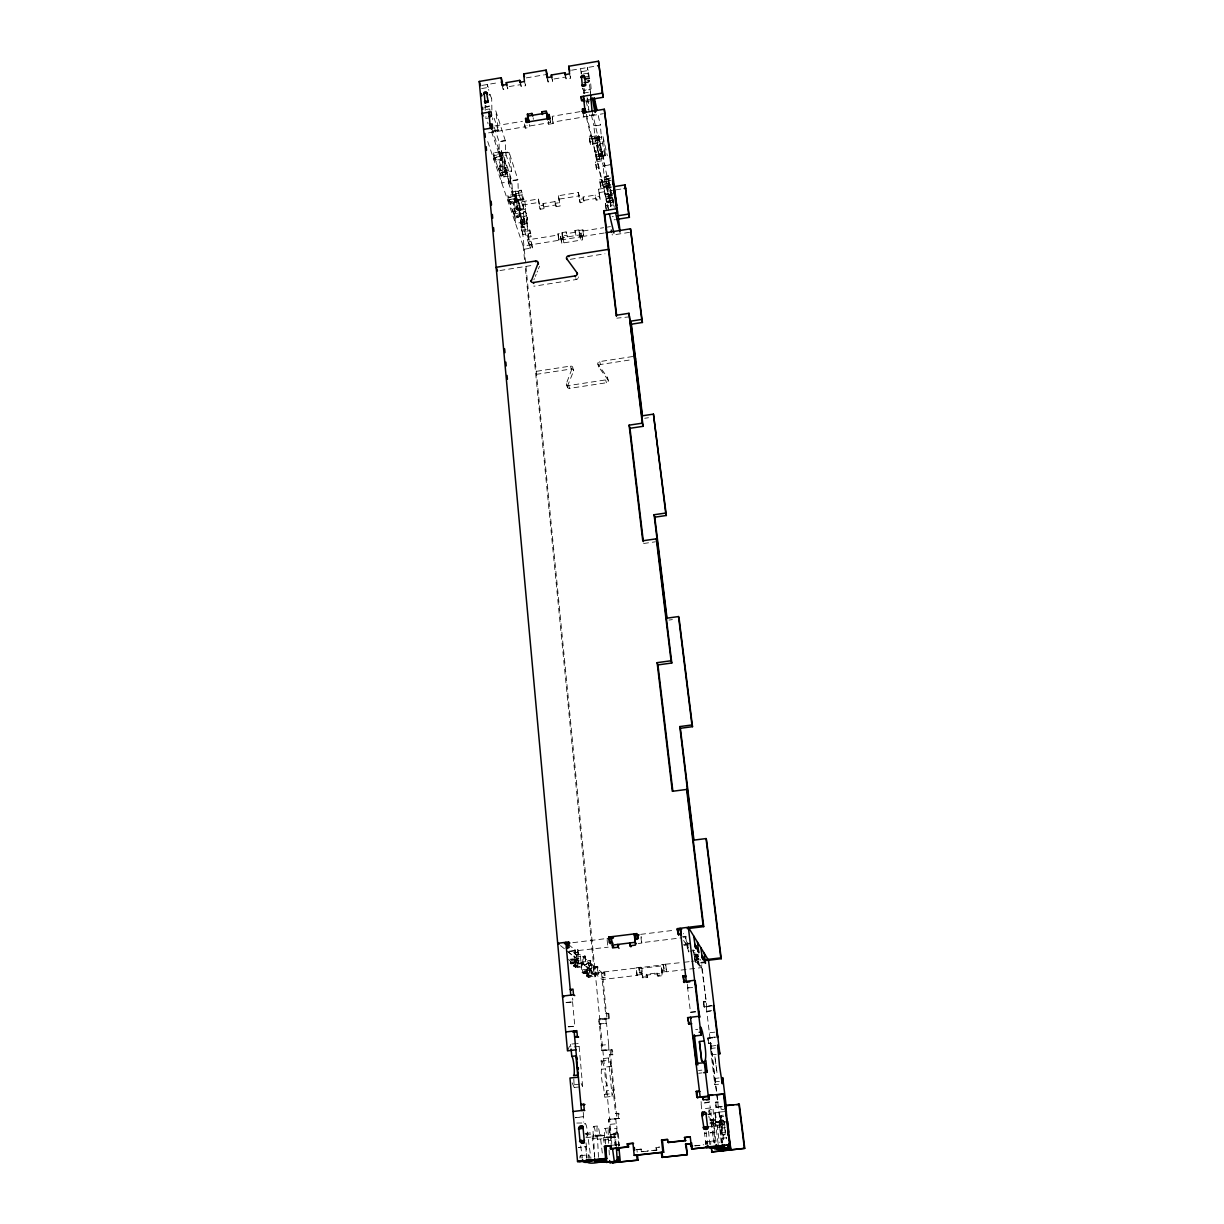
<?xml version="1.0" encoding="UTF-8"?>
<svg xmlns="http://www.w3.org/2000/svg" width="1224" height="1224" viewBox="0 0 1224 1224"><rect width="100%" height="100%" fill="white"/><g stroke="black" fill="none" stroke-linecap="round" stroke-linejoin="round"><path stroke-width="0.75" stroke-dasharray="5 3.75" d="M519.68 210.298L525.677 209.319L524.866 201.21L523.994 198.579L517.905 199.604L517.767 200.828L523.796 199.849L523.918 198.579M589.433 115.209L589.524 114.719M608.726 175.843L605.666 176.333C607.777 180.081 605.038 189.062 610.654 184.396M599.286 156.81L605.62 155.846L602.958 136.4L607.318 155.678M711.144 1122.546L713.745 1142.451M719.192 1121.643L722.007 1143.002M713.072 1119.119L716.224 1143.078M523.826 208.768L521.363 190.653L515.319 191.678L517.614 209.794L525.326 208.218L525.677 209.319M616.07 1145.955L614.769 1134.22A1.943 1.836 -89.8 0 1 616.406 1132.078A1.943 1.836 -89.8 0 1 618.426 1133.806L619.313 1145.878M505.298 140.592L495.674 110.527L498.367 130.677L491.849 131.595M717.08 1124.764L719.36 1142.405M718.58 1084.219L714.862 1084.648L715.367 1078.405L719.069 1077.916M524.499 224.329L523.964 218.928L521.914 219.264L522.449 224.665L524.499 224.329L523.367 212.226A1.744 1.484 -19.3 0 1 525.341 211.844C530.099 221.131 526.611 222.171 520.736 221.07L520.384 219.983L526.397 219.004L527.559 224.237L526.029 224.925L524.866 224.084L524.453 215.5A1.744 1.484 -19.2 0 1 526.412 215.133M589.57 115.484L594.512 114.658M601.642 155.249L601.412 152.128L604.595 151.608L605.574 155.815M715.78 1045.48L710.211 1046.336L714.816 1084.571M713.668 1123.479L715.03 1142.742M611.618 1066.272L608.343 1057.964L612.153 1096.306M718.151 1143.522L715.061 1119.853C717.341 1108.424 705.422 1104.752 709.323 1118.262M491.681 98.302L489.569 94.156M572.159 1082.858L574.24 1087.539L573.704 1077.411M594.635 1157.2L593.625 1136.79C594.849 1132.292 585.607 1131.098 587.811 1135.979L590.947 1158.485M519.404 208.768L516.298 209.319L516.375 206.076L519.404 205.571L519.512 206.764L519.313 208.814L515.258 191.128L521.302 190.148L523.78 199.849M616.376 1146.46L615.473 1137.249L611.204 1136.606L611.771 1143.277M613.989 1089.987L612.199 1096.337L604.855 1097.178L606.721 1090.813L614.066 1089.911M592.156 1135.841L594.711 1157.093M608.389 1057.949L601.03 1058.852L601.81 1069.256A8.599 1.04 84 0 0 601.55 1077.365A8.599 1.04 84 0 0 603.478 1086.346L604.794 1097.132M582.639 1086.499L579.044 1045.25L578.524 1043.292L576.428 1043.491M720.844 1115.447L721.441 1124.504L722.604 1124.963L720.89 1115.416L723.751 1115.11M632.67 356.536L599.683 361.6A2.127 1.882 -17.6 0 0 597.863 364.109L607.425 377.39L608.236 380.236A2.127 1.897 -17.5 0 1 606.431 382.745L569.604 388.36A2.111 1.882 -19.5 0 1 567.324 386.478L566.36 383.663L572.572 367.169M567.324 386.478L573.658 370.841L572.817 367.888A2.111 1.882 -19.2 0 0 570.43 366.098L535.469 371.469L536.54 374.315L571.379 368.959A2.111 1.882 -19.2 0 1 573.658 370.841M567.599 1050.789L570.262 1044.225L575.203 1043.644M533.909 279.699L534.368 278.613M535.271 276.44L536.188 274.283M537.091 272.111L537.55 271.024M538.453 268.867L539.356 266.694A2.387 2.066 -19.4 0 0 539.34 266.251M603.662 1137.417L604.182 1144.119M574.331 1087.478L582.532 1086.591L581.186 1083.469M605.651 1143.92L604.809 1135.658L600.173 1134.908L602.667 1156.206M573.796 952.7L577.636 952.226L580.268 954.414L581.951 972.499L590.167 972.162L589.922 969.592L582.425 970.494L582.67 973.065M574.546 960.733C581.476 957.765 582.349 967.388 574.561 960.779L570.644 961.253L570.904 963.931L578.738 962.982L577.361 949.426L574.714 949.748L575.494 957.872L578.906 958.178L570.139 959.249M580.268 954.49L576.428 954.904L580.268 954.414M498.336 130.754L494.175 118.3M596.103 974.61L598.536 974.319L597.802 966.822L595.369 967.113L596.103 974.61L602.208 979.567L637.092 975.375L636.052 967.771L640.81 967.189L641.606 974.534L642.661 975.589L662.475 973.202L660.7 964.787L665.489 964.221L666.544 971.825L701.673 967.603L698.139 962.309L695.676 962.6L694.62 950.222M586.74 963.365L590.381 962.951L592.768 964.925L594.436 975.589L594.191 973.065L583.282 973.524L583.037 970.969L590.504 970.066L591.452 973.187L590.458 962.982L586.74 963.441L587.474 971.091C594.038 977.027 594.604 968.612 587.566 970.969M592.737 965.017L589.218 965.43L586.74 963.441M719.207 1112.295L715.137 1112.861L715.765 1122.255L721.517 1122.53L713.623 1123.418L711.19 1122.485L719.758 1121.811L719.192 1112.295L720.997 1122.316M713.133 1109.311L713.699 1119.302L709.492 1119.761L715.061 1119.853M517.706 200.797C513.3 192.581 513.514 205.739 516.314 209.304M481.981 85.42L498.413 82.62M526.274 77.892L544.481 74.802M571.593 70.212L597.542 65.805M481.567 88.572L488.238 87.439L488.82 90.331M581.232 73.991L580.62 68.682L581.308 71.665L588.056 70.518L589.723 79.132L589.693 78.015L588.025 78.275M509.23 86.567L520.98 84.578L521.179 86.476L525.662 85.711L525.509 84.288M554.074 78.963L565.886 76.974L566.1 78.871L570.614 78.106L570.445 76.684M583.45 73.96L588.499 73.103M501.978 85.328L503.263 89.505L507.746 88.74L507.593 87.21M546.99 77.693L548.107 81.916L552.605 81.151L552.437 79.606M583.343 77.234L588.423 76.378L589.188 81.595L588.866 80.187L585.485 80.753M583.664 78.642L588.744 77.785M488.866 95.044L490.518 94.768M584.674 79.239L589.693 78.397M584.827 79.3L589.846 78.443L590.534 81.61M583.833 82.513L590.504 81.381M583.879 82.987L590.565 81.855L591.314 91.249M484.627 107.314L489.646 106.457L490.013 110.282L489.554 108.921L484.52 109.762M583.466 93.1L590.259 91.968L590.58 93.361L590.121 89.536L583.343 90.683L583.649 93.223M485.194 117.106L486.311 116.923M586.021 100.169L588.668 99.725M485.637 118.468L490.686 117.626M586.342 101.561L589.754 100.995M492.706 119.753L492.675 117.81M494.878 125.919L522.449 121.298M579.962 111.675L552.208 116.311L553.202 123.486L548.673 124.236L547.663 120.595M493.456 130.601L498.367 129.943M494.833 130.907L498.107 130.356M488.575 132.85L524.882 126.791L525.28 128.137L529.808 127.388L529.502 124.496M550.402 120.794L550.586 122.492L527.162 126.409L527.054 125.445M552.361 117.764L552.835 122.125L603.432 113.664M494.328 127.418L498.948 141.448L505.283 140.393M591.376 114.903L593.87 125.644L600.311 124.772M491.788 128.29L499.361 151.149L501.549 150.781L502.942 159.043L494.144 160.497L493.456 152.924L500.019 151.822L501.748 158.401L495.2 159.487L495.032 157.605L502.1 156.473L502.942 159.043M589.249 136.231L591.483 135.864L592.141 141.556L589.922 141.938L589.249 136.231L590.549 144.539L600.219 142.856L600.448 144.738L597.144 145.289A1.683 0.995 -7.3 0 0 595.262 144.6A1.683 0.995 -7.3 0 0 593.839 145.84L603.049 187.394L602.177 180.066L608.558 179.025L609.322 183.248L602.973 184.288L602.177 180.066M591.881 136.583L598.521 135.482L599.347 139.995L592.722 141.097L591.881 136.583L592.768 144.172L585.623 114.169M499.208 153.107L505.589 152.051L505.328 140.867L498.979 141.923L499.484 154.989L499.79 156.182L506.17 155.127L511.479 171.314M594.818 137.256L601.275 136.185L600.341 125.047L593.931 126.118L595.139 139.337L599.806 159.441A1.668 0.964 -7.3 0 1 598.383 160.65A1.668 0.964 -7.3 0 1 596.532 159.977L592.722 141.097M502.712 152.924L508.985 151.883L517.89 179.637L511.77 180.509L502.712 152.924L505.283 171.436C504.839 173.823 512.428 172.37 511.571 170.488L509.046 152.419L502.773 153.49M599.163 156.657L596.593 137.363L602.942 136.338M502.406 153.352L493.624 154.805L501.243 177.342L509.827 175.919L511.158 183.952L509.016 184.304L508.48 178.719L510.622 178.367M589.876 138.847L598.75 137.379L604.059 160.421L595.384 161.843L596.639 169.922L598.811 169.57L598.154 163.985L595.981 164.337L595.384 161.843M596.669 137.93L603.019 136.874M493.456 152.924L494.312 155.479L500.876 154.392M592.493 139.199L599.133 138.098M595.338 140.362L601.795 139.291L604.763 154.821L604.595 151.608M501.044 156.274L494.481 157.361L494.312 155.479M599.622 140.27L593.013 141.372L593.227 143.254L599.852 142.152L599.622 140.27L600.219 142.856M491.543 131.733L501.09 160.099L504.273 159.579L506.95 167.719A7.42 0.78 80.4 0 1 506.185 169.738A7.42 0.78 80.4 0 1 504.273 159.579M602.698 143.285L599.485 143.82L601.565 155.341M597.817 150.95L594.512 151.501A1.683 0.979 -7.3 0 1 595.935 150.261A1.683 0.979 -7.3 0 1 597.817 150.95L597.144 145.289L599.806 159.441L596.532 159.977L595.644 152.48L602.193 151.409L603.004 155.815L596.471 156.886M495.032 157.605L496.057 162.012L499.331 161.476A1.668 0.979 -4.5 0 1 500.647 160.252A1.668 0.979 -4.5 0 1 502.59 160.925L505.359 169.279A1.652 0.964 -4.6 0 1 504.043 170.488A1.652 0.964 -4.6 0 1 502.115 169.815L498.872 170.35L498.704 168.484L505.175 167.413L506.858 173.823L500.402 174.879L500.233 173.012L511.357 171.023M506.95 167.719L503.798 168.239A7.42 0.796 80.3 0 1 503.018 170.258A7.42 0.796 80.3 0 1 501.09 160.099M498.704 168.484L499.545 170.962L506.002 169.891M596.241 155.02L602.774 153.933M503.676 171.498L511.571 170.488M599.209 155.968L605.559 155.004M506.185 171.758L499.713 172.829L499.545 170.962M605.482 155.509L596.746 157.116L596.96 158.982L603.478 157.911L603.264 156.045L604.732 166.005L596.042 167.443M500.233 173.012L501.06 175.476L507.501 174.42L508.205 181.856L514.83 201.792L514.126 194.448L507.822 195.488L508.511 202.817L516.941 201.44L515.625 193.576L513.529 193.928L508.48 178.719M597.343 159.625L603.845 158.554M596.593 137.363L603.141 165.5L609.322 164.49M609.368 164.949L603.187 165.959L604.457 179.148L609.644 201.409A1.591 0.887 -7.4 0 1 608.282 202.526A1.591 0.887 -7.4 0 1 606.507 201.914L602.973 184.288M511.158 183.952L510.362 181.504L501.763 182.927L501.06 175.476M512.106 191.984L518.257 190.99L517.92 179.959L511.8 180.968L512.672 194.922L518.808 193.912L523.704 208.876L517.676 209.901M604.12 176.929L608.787 176.18M612.704 194.126L608.129 194.876L605.742 176.883L608.787 176.394M516.069 193.606L522.082 192.535M599.699 179.836L601.826 179.484L602.483 185.008L600.341 185.36L599.699 179.836L600.923 187.746L609.43 186.354L608.558 179.025M606.247 178.857L610.791 178.016M604.61 179.897L610.822 178.872M522.526 194.754L507.991 197.324L514.983 218.01L523.229 216.679L523.964 218.928M600.28 182.238L611.189 180.265M507.822 195.488L508.618 197.829L514.906 196.804L515.732 200.583L509.444 201.608L509.276 199.787L515.549 198.762L517.033 208.386L513.896 208.891L513.361 203.413A1.591 0.903 -4.9 0 1 514.646 202.297A1.591 0.903 -4.9 0 1 516.497 202.909L519.037 210.589A1.591 0.887 -5 0 1 517.767 211.691A1.591 0.887 -5 0 1 515.931 211.094L512.825 211.599L512.642 209.778L523.796 207.973M602.744 182.453L609.108 181.412M515.074 198.64L508.786 199.665L508.618 197.829M609.567 183.401L603.218 184.441L603.432 186.278L609.782 185.237L609.567 183.401L610.332 187.609L607.165 188.129A1.607 0.903 -7.4 0 0 605.375 187.501A1.607 0.903 -7.4 0 0 603.998 188.649L608.053 208.447M516.941 201.44L516.161 199.099L514.049 199.435L513.529 193.928M517.89 200.124L524.117 198.869M607.624 185.314L610.761 184.732M509.276 199.787L510.056 202.113L516.314 201.088M603.784 186.813L610.669 185.681M611.816 187.042L598.582 189.2L600.204 199.512L596.195 200.155L595.17 195.075L583.114 197.033L584.169 202.113L580.176 202.756L578.508 192.459L558.481 195.733L560.179 206.014L556.186 206.657L555.038 201.593L543.028 203.551L544.221 208.6L540.228 209.243L538.499 198.992L518.899 202.19L521.745 231.305L529.778 230.02L531.185 236.768L529.181 237.089L528.11 233.861L530.13 233.539L531.185 236.768M517.997 199.558L519.986 205.494L539.524 202.312M559.429 199.068L579.396 195.825M599.393 192.566L612.581 190.409M615.886 189.873L622.496 188.802M607.823 193.606L604.656 194.126A1.607 0.903 -7.4 0 1 606.033 192.979A1.607 0.903 -7.4 0 1 607.823 193.606L607.165 188.129L609.644 201.409L606.507 201.914L605.635 194.662L612.765 193.499M538.499 198.992L539.218 205.938L543.211 205.295L544.221 208.6M555.038 201.593L555.222 203.337L559.23 202.694L560.179 206.014M578.508 192.459L579.289 199.42L583.312 198.778L584.169 202.113M600.204 199.512L599.393 196.161L595.369 196.804L595.17 195.075M611.266 194.677L608.206 195.182M612.291 195.243L609.261 195.733L609.001 194.616M612.138 195.442L609.001 195.962A1.591 0.887 -7.4 0 1 607.639 197.079A1.591 0.887 -7.4 0 1 605.849 196.467M544.037 206.871L556.002 204.913M583.986 200.369L595.996 198.426L596.195 200.155M512.642 209.778L513.422 212.058L519.619 211.048L518.869 208.768L519.573 216.021A1.591 0.887 -5 0 1 518.303 217.122A1.591 0.887 -5 0 1 516.452 216.526L513.896 208.891A1.607 0.903 -4.9 0 1 515.166 207.774A1.607 0.903 -4.9 0 1 517.033 208.386M606.186 196.988L612.459 195.962M523 213.083L524.101 216.587L527.085 216.097L525.662 211.706L519.664 212.685L520.414 214.751L514.233 215.761L514.049 213.955L520.246 212.945L521.699 222.416L530.283 248.258L527.054 225.736L521.042 226.715L522.832 234.534L530.833 233.248M607.685 185.008L609.414 198.104L612.444 197.615M606.4 198.793L612.673 197.768M611.342 198.15L606.645 198.915L606.859 200.721L613.117 199.711M520.032 213.787L523.031 213.297M514.049 213.955L514.814 216.22L520.996 215.21M607.196 201.226L613.438 200.201M605.972 208.784L605.329 203.352L613.652 202.006M605.329 203.352L605.88 205.647L607.961 205.311L608.787 208.799M610.286 205.403L613.331 204.913M523.765 222.08L515.518 223.426L514.814 216.22M520.384 219.983L520.72 223.487L526.733 222.508L527.422 226.822L521.393 227.786L521.042 226.715M521.378 230.234L527.406 229.255M612.122 216.725L613.301 216.526M614.081 219.83L615.259 219.632M562.122 232.575L566.146 231.917L567.278 236.921L567.094 235.161L563.071 235.804L562.122 232.575L563.438 239.338L561.433 239.659L560.47 236.431L562.489 236.11M574.913 230.51L576.014 235.528L574.913 230.51L578.952 229.852L580.023 234.87L563.239 237.578L561.969 233.248L557.93 233.906L558.817 240.302L523.183 246.024L524.866 263.129M604.243 233.004L583.772 236.293L582.884 229.882L578.83 230.54L580.62 240.179L579.839 233.111L575.816 233.753M558.817 240.302L558.251 234.993L528.692 239.751L521.914 219.264M575.096 232.285L566.345 233.692L566.146 231.917M583.175 230.984L603.616 227.695M605.482 227.389L611.051 226.501M531.95 244.402L530.895 241.189L528.875 241.511L529.931 244.723L531.95 244.402L532.302 247.921L524.27 249.222L487.121 139.766M578.952 229.852L579.35 233.402L581.369 233.065L582.655 239.843L561.816 243.194L560.47 236.431M558.496 239.231L562.55 238.573L563.805 242.872L563.071 235.804M579.426 235.865L583.481 235.207L583.772 236.293M582.257 236.308L580.237 236.645L579.35 233.402M560.852 239.981L581.767 236.615L582.655 239.843M629.503 232.331L612.291 235.1L612.168 233.983M499.973 270.535L534.352 265.057M570.323 259.32L604.962 253.796M577.942 278.506A2.402 2.096 -17.9 0 1 576.213 279.531L534.659 286.11A2.387 2.081 -19.7 0 1 533.771 286.095M629.84 316.817L616.881 318.148M608.236 380.236L598.72 366.986A2.111 1.882 -17.6 0 1 600.525 364.492L631.768 359.688M566.36 383.663A2.127 1.897 -19.5 0 0 568.655 385.56L605.605 379.914A2.127 1.897 -17.5 0 0 607.425 377.39M699.164 959.983C691.3 959.142 700.419 957.994 698.705 954.521M644.696 418.287L648.46 417.721M643.594 543.502L655.391 541.804M668.977 620.078L672.359 619.604M572.817 942.664L605.084 938.716M640.642 934.356L675.342 930.102M682.564 936.589L685.241 936.253L686.19 944.393L683.512 944.729M569.206 951.186L578.141 950.099L578.906 958.178M683.038 937.293L686.587 936.85M569.711 951.476L608.19 947.177M640.994 937.706L641.544 942.709L681.783 937.798M638.209 943.52L641.85 943.061L641.131 936.391M574.561 960.779L573.811 952.746L577.713 952.272M585.699 956.525L583.144 956.831L583.894 964.696L586.449 964.39L584.965 955.898L574.729 957.137L575.708 967.664L583.404 966.731L582.394 956.204L588.469 961.314L590.167 972.162M687.368 942.174L688.485 952.012L687.123 943.459L689.709 943.153M690.137 943.811L687.123 943.459M683.986 945.402L689.311 944.76M570.767 959.907L577.055 959.142L578.738 962.982M571.424 960.427L577.713 959.662M570.216 961.972L577.315 961.834L577.055 959.142M571.011 962.6L577.315 961.834M591.712 968.704L590.259 960.412L587.75 960.702L588.499 968.444L591.712 968.704L581.706 969.928L588.117 974.947L598.536 974.319M570.109 963.319L577.957 962.355M580.972 962.217L590.962 961.008M581.783 962.982L574.056 963.915L574.301 966.562L582.043 965.629L581.783 962.982L583.404 966.731M582.41 963.487L574.699 964.42L575.708 967.664M586.449 964.39L575.464 965.032L568.38 959.463M689.77 951.17L694.972 950.543M573.811 952.746L576.397 954.888L577.147 962.844L573.276 963.303L573.521 965.966L582.043 965.629M574.943 967.067L582.655 966.134M592.768 964.925L589.081 965.369L589.815 972.958L586.128 973.401L586.373 975.926L594.436 975.589M597.802 966.822L587.382 967.434L588.346 977.471L595.675 976.584L594.696 966.547L602.438 973.049L606.997 1018.965L605.742 1018.139L598.551 1018.995L599.362 1024.167L606.553 1023.325L608.665 1044.546L601.122 1045.219L601.611 1050.238L612.49 1049.779L612.995 1054.797L609.659 1054.598L615.504 1113.396L618.854 1113.35L619.359 1118.491L608.374 1119.302L608.879 1124.474L616.529 1123.724L617.003 1128.467L609.338 1129.232L609.843 1134.434L618.426 1133.806L610.164 1134.48M694.391 954.475L696.854 954.184L700.801 960.259M694.788 955.087L697.252 954.781L698.139 962.309M694.987 956.219L698.369 955.806M698.659 959.05L694.865 959.509L694.559 956.939L698.353 956.48M698.674 956.984L694.559 956.939M587.474 971.091L583.756 971.535L584.001 974.09M581.951 972.499L589.463 971.596M699.011 958.346L694.865 959.509M583.282 973.524L590.748 972.621M698.981 959.555L695.201 960.014L699.378 960.151M637.092 975.375L636.312 968.046L594.374 973.111L525.05 265.027M639.234 972.636L642.416 973.156L639.234 972.636L638.714 967.756L663.347 964.787L664.601 970.479L661.511 969.959L664.601 970.479M665.489 964.221L682.334 962.492M684.185 962.263L689.724 961.605M691.56 961.376L698.95 960.488M595.675 976.584L594.757 973.524L587.413 974.411L588.346 977.471M605.283 977.624L601.963 977.135L605.283 977.624L604.794 972.774L595.354 973.906L567.63 951.369M638.714 967.756L639.525 968.582L664.051 965.614M694.62 956.372L695.293 962.018L698.583 961.62M586.373 975.926L593.762 975.038M587.658 976.92L595.002 976.033M699.547 966.271L698.399 960.549L698.981 965.445L701.933 965.996L701.383 965.155L706.279 1002.211L703.326 1001.813L705.743 1001.523M636.832 975.1L641.606 974.534M661.526 972.131L666.315 971.565M641.621 972.346L642.937 978.022L647.695 977.456L646.654 974.227L656.997 972.973L658.007 976.216L662.765 975.65L660.7 964.787M642.141 977.242L646.915 976.676M656.997 972.973L657.273 975.421L662.046 974.855L662.765 975.65M565.962 1002.41L572.954 1001.89L572.602 998.111M695.706 1011.911L690.458 1012.248L687.628 987.89L692.631 987.294M566.375 1002.67L572.954 1001.89M687.628 987.89L692.861 987.584M601.474 972.254L605.559 1013.396L608.894 1013.747L609.384 1018.689L599.852 1019.821L598.551 1018.995M608.894 1013.747L605.559 1013.396M722.665 1142.879L706.156 1006.281L711.603 1005.623M609.384 1018.689L598.873 1019.194L601.933 1050.406L612.49 1049.779M703.326 1001.813L703.922 1006.786L711.986 1005.837M703.922 1006.786L712.292 1006.526M568.181 1026.676L575.203 1026.125L566.957 1027.089M690.458 1012.248L695.492 1011.651M599.041 1023.968L606.553 1023.325M706.753 1011.269L712.215 1010.626M706.937 1011.483L710.563 1011.055M695.66 1029.537L697.741 1029.292M579.166 1046.321L570.935 1047.27L570.338 1044.302M714.954 1032.138L709.476 1032.765M601.611 1050.238L610.087 1050.054L616.927 1118.767L608.374 1119.302M709.905 1037.631L715.397 1036.988M708.252 1043.139L711.205 1043.384L708.252 1043.139L707.656 1038.09L717.386 1036.957M707.656 1038.09L714.648 1037.891M609.659 1054.598L612.995 1054.797M601.03 1061.177L608.328 1060.336M710.379 1048.509L715.918 1047.866M611.725 1066.425L604.396 1067.114L601.106 1058.791M716.224 1054.354L712.506 1054.614L710.257 1046.122M601.81 1069.256L605.467 1068.843L607.15 1085.918L603.478 1086.346M574.377 1084.77L579.35 1084.189M698.522 1070.51L701.888 1070.128M698.644 1073.28L702.01 1072.882M604.274 1094.501L611.633 1093.659M714.372 1081.939L719.957 1081.297M615.504 1113.396L618.854 1113.35M715.275 1102.12L718.243 1102.12L715.275 1102.12L715.902 1107.292L722.099 1106.909M718.197 1106.924L722.374 1106.45M576.779 1123.051L584.215 1122.974M619.359 1118.491L608.68 1119.379L611.22 1145.327L619.512 1144.608L614.907 1144.914M715.902 1107.292L720.844 1106.741L721.64 1109.587L723.797 1109.342M720.844 1106.741L721.15 1109.326L722.083 1109.219M718.825 1112.111L723.629 1111.683M600.173 1134.908L592.232 1135.795L593.334 1135.949A9.792 1.255 84.4 0 1 593.686 1126.417L597.496 1125.988M708.099 1114.207L710.96 1113.886L712.444 1126.417M708.497 1114.268L711.159 1113.978L710.456 1107.995L701.704 1108.852L701.061 1103.375L709.599 1102.411L710.257 1107.888M611.266 1136.561L603.692 1137.417L604.687 1137.555A9.333 1.132 84.3 0 1 604.947 1128.436L608.603 1128.038M719.391 1116.885L723.736 1116.487M585.852 1133.317L587.933 1133.087M709.935 1119.409L713.699 1119.302M585.822 1134.633L592.982 1133.837M709.935 1120.74L715.627 1120.098M586.25 1136.163L587.811 1135.979M710.073 1122.301L713.255 1121.949M593.334 1135.949L599.791 1135.872A9.792 1.224 84.3 0 0 597.603 1125.973A9.792 1.224 84.3 0 0 597.281 1135.505M715.765 1122.255L719.758 1121.811M725.144 1121.521L720.018 1122.102L724.379 1121.949L725.679 1132.797M593.686 1126.417A9.792 1.255 84.4 0 1 595.874 1136.316L599.791 1135.872M585.975 1137.647L593.625 1136.79M709.951 1123.77L716.162 1123.081M604.732 1135.597L595.874 1136.316M592.125 1138.565L600.081 1137.677M711.328 1125.239L723.812 1123.984M604.687 1137.555L610.73 1137.463A9.333 1.117 84.2 0 0 608.695 1128.023A9.333 1.117 84.2 0 0 608.466 1137.127M721.441 1124.504L723.996 1124.213M604.947 1128.436A9.333 1.132 84.3 0 1 606.997 1137.876L610.73 1137.463M615.412 1137.188L606.997 1137.876M723.552 1125.101L717.111 1124.734M598.475 1157.292L597.572 1139.269L605.344 1138.397M708.145 1126.891L712.643 1126.478L713.347 1132.506L704.779 1133.47L704.642 1132.338M714.128 1126.248L722.022 1125.361L723.812 1143.415M603.616 1140.049L611.204 1139.207M717.249 1127.365L723.491 1126.661M608.695 1143.323L608.558 1140.691L615.993 1139.865M721.242 1142.834L719.804 1128.283L725.449 1127.641M725.052 1132.582L721.318 1132.996L725.22 1132.843L723.904 1121.75A1.974 1.867 78.9 0 0 721.808 1120.006A1.974 1.867 78.9 0 0 720.186 1122.163M721.946 1138.244L726.781 1137.769M580.329 1155.701L588.744 1154.767A6.028 0.796 84.5 0 1 589.815 1158.394M636.419 1149.566L641.85 1149.137L642.126 1151.753L648.582 1151.034M655.834 1147.408L656.875 1150.116L655.834 1147.408L659.537 1146.995M705.636 1144.379L705.345 1141.916L715.091 1140.753M636.097 1149.596L641.85 1149.137M656.599 1147.515L659.369 1147.209M705.345 1141.916L710.838 1141.487L711.205 1144.593M641.039 1149.061L641.299 1151.677L648.705 1150.851M651.489 1150.545L656.11 1150.04M694.482 1145.786L703.785 1144.746M653.188 1150.529L656.875 1150.116M695.079 1145.894L703.418 1144.96M584.368 1123.831L585.271 1123.724M641.299 1151.677L642.126 1151.753M618.304 1145.924A1.53 1.438 89.8 0 0 618.64 1144.822L617.508 1133.654A1.958 1.851 -89.7 0 0 615.488 1131.909A1.958 1.851 -89.7 0 0 613.836 1134.067L614.938 1145.236L615.871 1145.343M618.625 1144.822L619.543 1145.083M584.965 1133.73L587.719 1134.128A10.282 1.362 84.4 0 0 584.934 1124.428M616.177 1131.971L617.095 1132.139M710.838 1141.487L710.685 1144.486M723.675 1120.633A1.958 1.867 78.8 0 0 720.676 1122.377L722.038 1133.684L723.369 1134.923M722.007 1133.531L722.374 1134.587A2.264 2.142 78.8 0 0 724.837 1134.189A1.545 1.454 78.7 0 0 725.235 1133.439M723.904 1121.75L724.379 1121.949A1.958 1.867 78.8 0 0 724.241 1121.429M612.78 201.103L613.515 202.434M526.427 215.118L527.804 223.365L521.087 224.573L520.72 223.487M708.956 1109.785L710.884 1120.327M715.214 1112.738L717.034 1122.76M608.665 1044.546L608.848 1049.396M573.521 965.966L574.301 966.562M567.905 951.706L575.494 957.872M583.894 964.696L588.499 968.444M560.531 945.616L564.784 949.074M568.395 944.423L575.51 950.421L576.535 961.207M577.361 949.426L578.141 950.099M604.794 972.774L603.845 971.963L604.335 976.844M646.654 974.227L647.695 977.456M640.81 967.189L641.866 968.291L642.937 978.022M657.273 975.421L658.007 976.216M706.156 1006.281L706.875 1007.168L701.796 964.803M597.006 1136.499L597.572 1139.269M524.974 224.313L523.75 220.58M683.558 940.445L686.19 944.393M687.475 946.32L687.414 948.462L685.7 936.972L683.466 933.529M687.934 946.994L688.485 947.835M608.053 1138.075L608.558 1140.691M719.36 1125.636L719.804 1128.283M721.548 1122.592L722.007 1125.223M566.727 385.178L567.462 387.289M568.655 385.56L569.604 388.36M516.375 206.076L519.573 216.021L516.452 216.526L513.361 203.413L510.224 203.934L510.056 202.113M532.302 247.921L530.895 241.189M507.501 174.42L506.69 171.957L506.858 173.823M514.126 194.448L514.906 196.804M570.43 366.098L571.379 368.959M527.054 225.736L527.422 226.822M516.926 198.043L519.404 205.571M488.238 87.439L487.29 84.517L487.779 89.811M506.155 155.065L505.589 152.051M518.808 193.912L518.272 191.143M539.218 205.938L540.228 209.243M506.461 84.563L507.746 88.74M557.93 233.906L558.251 234.993M597.863 364.109L598.72 366.986M599.683 361.6L600.525 364.492M575.892 278.399L576.213 279.531M605.605 379.914L606.431 382.745M519.955 82.268L521.179 86.476M555.222 203.337L556.186 206.657M524.453 81.518L525.662 85.711M549.454 118.391L550.586 122.492M552.835 122.125L553.202 123.486M579.289 199.42L580.176 202.756M551.504 76.928L552.605 81.151M565.044 74.633L566.1 78.871M569.573 73.868L570.614 78.106M582.915 112.792L583.909 116.923L583.664 114.75M589.922 141.938L590.549 144.539M600.341 185.36L600.923 187.746M586.373 114.322L591.483 135.864M598.154 163.985L601.826 179.484M586.112 101.041L588.178 109.823M582.777 88.235L583.022 89.276A1.729 1.438 -16.2 0 0 584.888 90.423A1.729 1.438 -16.2 0 0 586.418 88.709M587.627 98.777L588.866 104.147M609.414 198.104L610.47 202.572M592.064 111.262L614.31 207.422M608.772 180.846L613.484 202.082M590.121 89.536L588.866 80.187M588.056 70.518L587.382 67.534L588.423 76.378M598.261 115.607L600.28 124.588M581.308 71.665L581.63 73.348M601.78 139.23L601.275 136.185M707.227 1144.578L706.554 1141.701L706.523 1144.44M587.122 97.66L589.509 114.551M726.475 1137.448L726.673 1138.81M706.049 1131.94L707.747 1144.027M580.696 1145.924L582.379 1157.919M608.573 183.08L610.531 193.989L610.348 190.776M612.704 198.732L613.591 206.03M610.96 206.657L610.791 201.501A1.744 1.499 -15.8 0 1 612.78 201.118M610.547 206.519L610.011 198.15A1.759 1.499 -15.8 0 1 612 197.768M710.685 1042.848L717.754 1101.83M602.193 151.409L602.422 153.275L599.133 153.811A1.668 0.979 -7.3 0 1 597.725 155.035A1.668 0.979 -7.3 0 1 595.859 154.362M703.877 1002.502L704.458 1007.459M708.176 1038.64L708.788 1043.659M715.795 1102.396L716.407 1107.552M607.961 205.311L608.603 210.727M696.854 954.184L698.062 964.252L697.037 960.641L696.946 962.6L695.737 952.456M598.521 135.482L599.423 143.07M605.88 205.647L606.523 211.063M693.442 950.314L694.253 957.183M692.998 949.503L693.365 952.609M709.721 1101.768L701.291 1103.482L701.061 1101.615M590.259 91.968L590.672 95.472M714.403 1143.048L713.148 1132.445L704.565 1133.409L705.789 1143.996M595.981 164.337L596.639 169.922M598.582 189.2L599.393 196.161M687.414 984.387L687.857 988.181M705.896 1142.038L706.187 1144.486M582.899 88.312L583.022 89.276M583.114 197.033L583.312 198.778M665.718 964.497L666.544 971.825M582.884 229.882L583.481 235.207M581.369 233.065L581.767 236.615M663.347 964.787L663.898 969.668M661.511 969.959L662.046 974.855M491.895 110.084L491.696 98.563M725.098 1122.714L724.96 1121.383M547.847 79.545L548.107 81.916M558.481 195.733L559.23 202.694M561.969 233.248L562.55 238.573M561.433 239.659L561.816 243.194M639.525 968.582L640.045 973.447M548.352 121.344L548.673 124.236M543.028 203.551L543.211 205.295M533.174 117.779L533.343 119.355M636.939 1149.688L637.199 1152.136M524.989 125.246L525.28 128.137M524.576 123.884L524.882 126.791M607.15 940.154L607.823 946.825M529.778 230.02L530.13 233.539M607.961 1013.105L608.45 1018.062M611.572 1049.289L612.077 1054.308M617.936 1113.121L618.457 1118.277M528.11 233.861L529.227 245.06M525.326 208.218L525.662 211.706M526.397 219.004L526.733 222.508M605.742 1018.139L606.232 1023.111M615.703 1118.476L616.223 1123.647M616.697 1128.406L617.202 1133.608M618.288 1144.471L618.441 1146.092M597.128 966.256L597.878 973.769M519.986 205.494L604.503 1067.251M606.813 1090.737L611.74 1141.105M520.246 212.945L520.414 214.751M519.328 209.197L519.787 212.854L513.59 213.863L513.422 212.058M515.625 193.576L516.161 199.099M590.259 960.412L591.008 968.138M515.549 198.762L515.732 200.583M503.171 88.556L503.263 89.505M509.827 175.919L510.362 181.504M584.965 955.898L585.715 963.778M586.832 973.952L587.076 976.477M505.175 167.413L505.894 174.894A1.652 0.964 -4.6 0 1 504.579 176.088A1.652 0.964 -4.6 0 1 502.651 175.43L499.851 167.122L499.331 161.476L502.115 169.815L502.651 175.43L505.894 174.894L503.125 166.586L501.58 156.519L501.748 158.401M501.549 150.781L502.1 156.473M500.019 151.822L500.738 159.411M499.361 151.149L499.897 156.84M708.558 1131.267L709.798 1144.44M583.236 1112.325L583.649 1116.778L575.234 1117.726L583.236 1116.686L583.741 1122.148M586.067 1142.895L586.418 1146.643L578.493 1147.531L586.021 1146.613L587.076 1158.042M572.541 1001.63L574.79 1025.896M584.322 88.633L584.751 94.263M609.062 1149.933L609.506 1157.904M585.868 1146.414L586.403 1158.103M485.163 105.34L485.224 111.017M489.141 105.647A1.714 1.423 -19.5 0 1 485.852 105.662M578.34 276.945A2.402 2.096 -17.9 0 1 578.34 277.527M725.174 1134.464A2.249 2.127 78.7 0 1 722.879 1134.709M488.024 123.823A7.772 0.857 80.1 0 1 487.733 122.14M607.15 1085.918A8.599 1.025 84 0 1 605.222 1076.936A8.599 1.025 84 0 1 605.467 1068.843M579.885 1158.088A6.028 0.811 84.6 0 1 581.201 1158.149M588.346 1158.317A6.028 0.796 84.5 0 1 588.744 1154.767M714.908 1056.771L717.111 1073.326L714.908 1056.771M503.125 166.586L499.851 167.122A1.668 0.979 -4.5 0 1 501.182 165.913A1.668 0.979 -4.5 0 1 503.125 166.586"/><path stroke-width="1.5" d="M728.938 1143.338L729.473 1148.678L721.976 1150.285L729.887 1149.504L729.657 1144.287L730.713 1149.642M717.601 1045.281L719.605 1066.624L722.252 1083.73L722.711 1077.564L726.245 1106.45M588.377 1159.709L588.254 1160.643M706.692 1147.546L706.661 1146.245M579.901 1160.964L577.56 1161.591L569.956 1078.007L578.478 1077.212M610.592 1162.326L609.782 1162.662L617.936 1161.867L618.288 1156.604L620.323 1161.959L619.115 1149.719L616.957 1149.902M722.359 1150.285L722.175 1147.531M692.631 1036.254L701.153 1035.198C697.053 1004.873 712.873 1069.944 701.643 1060.81L699.378 1041.517L703.555 1041.027M703.693 1072.698L707.105 1072.224L705.881 1060.336M701.735 1060.795L699.424 1041.578M531.17 281.352L538.162 263.053A2.387 2.066 -19.4 0 0 535.592 261.003L496.148 267.291L496.5 268.209M579.732 1161.652L594.772 1160.138L594.711 1158.669M575.938 1049.81L567.477 1050.85L479.242 81.457L501.243 77.724L502.942 86.185M501.243 77.724L501.978 85.328L506.461 84.563L506.277 82.651L519.756 80.371L519.955 82.268L524.453 81.518L523.673 73.914L546.164 70.089L547.648 77.648M546.164 70.089L546.99 77.693L551.504 76.928L551.29 75.016L564.83 72.721L565.044 74.633L569.573 73.868L568.716 66.264L598.475 61.2L603.248 97.277L589.999 99.511M501.167 82.161L502.529 81.931M545.889 74.572L547.281 74.327M597.542 65.805L599.393 65.484M483.755 93.575L487.121 92.993M581.094 77.097L584.506 76.515M583.787 100.139L581.507 100.521L581.048 96.665L602.33 93.085L603.248 97.277M489.248 116.02L491.512 115.637L491.145 111.782L482.134 113.296L483.052 116.035M489.126 116.448L491.359 116.081M581.048 96.665L582.043 100.842L584.689 100.399M528.202 121.941L527.422 114.199L531.966 113.434L532.761 116.173M542.003 113.71L541.804 111.782L546.348 111.017L547.893 119.003L550.188 118.866M548.046 118.437L546.547 112.96L527.605 116.127L529.212 121.589M525.555 118.437L527.819 118.07L529.028 122.155L526.764 122.538L525.555 118.437L525.938 122.324L549.454 118.391L549.041 114.505L546.761 114.888M582.471 108.905L584.751 108.523L585.745 112.669L583.466 113.052L582.471 108.905L582.915 112.792L604.289 109.211L619.956 230.112M581.813 111.353L585.516 110.741M483.602 129.407L492.66 127.893L492.293 124.022L490.028 124.389L491.375 128.459L492.645 128.245M613.469 186.767L625.066 184.87L629.396 217.352L616.437 219.448M624.133 188.527L625.785 188.267M603.814 210.788L616.345 208.768L617.217 212.624L604.748 214.628L603.814 210.788L616.437 316.389M616.85 215.96L628.677 214.047L629.396 217.352M606.11 232.713L630.498 228.781L642.416 322.478L631.37 324.192L630.635 321.178L641.728 319.449L642.416 322.478M566.819 259.442L566.559 258.509A2.402 2.081 -18 0 1 568.609 255.724L608.374 249.375L609.292 253.093M530.849 280.449A2.402 2.081 -19.7 0 0 533.419 282.514L575.158 275.905A2.402 2.096 -17.9 0 0 577.223 273.09L566.559 258.509M616.146 315.287L628.998 313.283L643.105 426.319L629.977 428.293L629.105 425.156L642.294 423.167L643.105 426.319M630.635 321.178L642.11 415.823L653.448 414.125L666.346 515.488L654.779 517.171L654.09 514.738L665.703 513.055L666.346 515.488M671.792 663.01L671.058 660.761L657.135 662.658L657.931 664.907L671.792 663.01L657.074 541.574L656.293 538.835L642.753 540.779L629.105 425.156M692.509 726.673L691.942 724.945L679.779 726.582L680.376 728.295L692.509 726.673L679.121 618.656L678.524 616.559L666.636 618.212L654.09 514.738M687.23 928.649L703.723 926.629L687.307 791.178L686.633 789.449L672.313 791.301L657.135 662.658M706.401 960.503L721.257 958.713L706.539 839.909L706.019 838.578L693.534 840.169L679.779 726.582M564.417 943.689L569.833 943.031L568.594 941.96L557.685 943.306L558.986 944.362M613.025 943.367L611.969 942.312L609.231 942.648L608.665 937.049L636.985 933.575L637.597 939.175L634.843 939.512L635.44 945.112L629.947 945.785L629.641 942.985L630.911 946.841L629.947 945.785M681.462 935.014L680.728 933.897L677.974 934.233L677.331 928.634L703.096 925.482L703.723 926.629M608.665 937.049L609.736 938.15L613.484 937.676M634.17 935.151L637.918 934.692L638.331 938.395M677.163 929.888L681.737 929.322M607.349 938.839L612.78 938.165L611.388 936.727L612.551 947.911L618.028 947.238L619.053 948.279M636.373 943.735L635.118 942.312L634.231 933.927L635.486 935.396L639.127 934.952M566.375 947.881L569.114 947.544L568.594 941.96M635.118 942.312L612.245 945.112L613.637 946.504M705.865 959.647L720.798 957.856L721.257 958.713M701.061 962.722L704.794 962.278L704.489 959.754M682.793 975.926L685.578 975.605L686.297 976.523L683.528 976.844L682.793 975.926L684.185 982.535L683.528 976.844M574.76 995.617L573.521 994.791L562.505 996.122L563.79 996.933M683.451 981.633L694.62 980.302L695.966 986.896M686.037 982.306L689.739 981.862M565.763 1031.954L576.856 1030.654L577.391 1036.437L578.631 1037.065L574.622 1036.759L577.391 1036.437M687.613 1017.618L689.005 1024.121L687.613 1017.618L698.858 1016.287L699.745 1017.266L698.843 1011.254M572.572 1031.97L576.244 1031.526M688.286 1023.417L691.805 1023.784M699.134 1032.291L702.469 1031.909M571.103 1049.09L571.776 1056.358L575.892 1055.884A9.685 1.3 84.2 0 1 577.147 1059.234M578.355 1072.989A9.685 1.3 84.2 0 1 577.667 1075.1L573.536 1075.575A9.67 1.331 84.2 0 0 574.041 1066.517A9.67 1.331 84.2 0 0 571.776 1056.358M695.798 1063.518L704.397 1062.707L707.059 1072.316M584.934 1104.507L580.895 1104.507L584.414 1104.568M696.165 1091.395L699.684 1091.456L696.165 1091.395L696.854 1097.377L698.246 1097.653M684.491 1137.433L685.578 1140.615L684.491 1137.433L690.244 1136.79L691.621 1148.969L730.162 1144.884L723.996 1094.011L708.191 1095.373L712.613 1095.296M716.407 1094.868L723.996 1094.011M696.854 1097.377L708.283 1096.077L709.323 1098.418M584.781 1110.505L581.446 1110.459L574.087 1030.975L575.739 1031.863M701.796 1097.255L709.109 1096.566M708.818 1095.725L709.247 1099.427L702.913 1099.733L702.561 1096.735L703.525 1099.703M706.401 1099.749L709.247 1099.427M725.174 1108.868L726.092 1108.776L725.71 1105.547L739.311 1104.339L744.758 1148.357L712.077 1151.968L711.022 1147.439M733.558 1104.997L725.71 1105.547M736.848 1104.629L739.311 1104.339M725.021 1111.514L726.413 1111.361L726.368 1116.104M578.386 1128.895L583.129 1128.36M702.576 1116.349L702.392 1114.85A2.264 2.157 81 0 1 704.274 1112.356A2.264 2.157 81 0 1 706.676 1114.36L706.049 1114.085A2.28 2.157 81.1 0 0 703.632 1112.065A2.28 2.157 81.1 0 0 701.75 1114.574L703.157 1114.88M726.536 1121.368L727.469 1121.261M579.518 1141.349L584.506 1140.844M708.145 1126.891L703.203 1127.166L707.824 1127.013M727.852 1132.276L728.785 1132.169L727.622 1121.337M604.427 1146.352L605.543 1146.46L606.721 1158.547L605.589 1158.485L604.427 1146.352L611.22 1145.832L611.51 1148.846L628.555 1146.949L628.249 1143.935L627.223 1143.813L627.529 1146.842L628.555 1146.949M627.223 1143.813L632.946 1143.17L634.185 1155.318L635.164 1155.395L663.714 1152.243L662.398 1140.141L661.541 1139.988L662.857 1152.151L663.714 1152.243M661.541 1139.988L667.279 1139.345L668.442 1142.527L685.578 1140.615M605.543 1146.46L611.22 1145.832M628.249 1143.935L633.573 1143.338M662.398 1140.141L667.753 1139.544M685.241 1137.601L690.244 1136.79M610.118 1145.71L610.409 1148.739L627.529 1146.842M667.615 1142.39L684.843 1140.477M728.953 1137.463L731.065 1149.734M685.517 1144.119L691.086 1143.69L685.517 1144.119L687.322 1154.691L686.144 1144.226M690.458 1143.568L690.764 1146.199L692.616 1145.985M692.31 1146.199L690.764 1146.199M577.56 1161.591L605.589 1158.485M634.185 1155.318L662.857 1152.151M691.621 1148.969L730.162 1144.884M606.721 1158.547L578.83 1161.622L578.738 1160.75M706.661 1147.622C715.841 1143.66 735.349 1151.692 710.104 1147.592M582.578 1159.419C580.666 1164.483 592.523 1162.035 591.161 1159.985M586.587 1161.882C627.132 1154.676 583.68 1169.547 586.464 1159.572M710.165 1148.234L718.519 1147.301M598.796 1160.995L595.308 1161.377L595.399 1162.188M601.275 1160.719L603.356 1161.255M722.711 1148.066L714.556 1148.188L714.648 1148.999M605.788 1146.689L606.538 1160.627L598.689 1161.499L598.75 1162.295L614.326 1161.729L598.75 1162.295M720.431 1150.009C746.594 1147.026 697.986 1150.851 724.226 1147.622L723.95 1144.822M616.192 1160.306L618.059 1160.107M716.361 1149.305L726.505 1148.127M728.877 1147.867L729.81 1147.76M616.437 1160.459L619.222 1160.153M726.628 1148.296L722.879 1148.709L723.216 1150.468M728.984 1148.035L730.391 1147.882M606.461 1160.428L606.645 1161.79L614.31 1161.622M609.766 1162.571L617.217 1161.071L616.452 1147.775M638.025 1160.138L612.214 1162.708L638.025 1160.138L637.459 1154.737M661.373 1152.442L661.909 1157.369L686.695 1154.63M711.542 1151.891L744.758 1148.357M661.909 1157.369L687.322 1154.691M588.178 1160.719L587.245 1159.801M591.253 1160.842L590.029 1159.771M610.409 1148.739L611.51 1148.846M583.297 1127.947L583.068 1127.916A2.264 2.127 -86.2 0 0 580.742 1125.896A2.264 2.127 -86.2 0 0 578.83 1128.39L580.008 1141.303L581.262 1141.441A1.729 1.622 -87 0 0 581.859 1142.604L582.196 1142.834M581.216 1141.074L579.977 1140.921L584.445 1140.477M728.112 1149.168L724.226 1147.668M573.322 1111.499L584.276 1110.137L583.726 1104.186M703.249 1127.534A1.744 1.652 80.9 0 0 703.892 1128.696L704.228 1128.941A2.616 2.479 80.8 0 0 707.074 1128.482A1.775 1.683 80.8 0 0 707.579 1127.044L706.049 1114.085L701.75 1114.574L703.907 1127.748L703.785 1126.753M700.204 1097.316L690.428 1017.282L691.361 1018.261M571.486 990.293L570.231 989.436L572.985 989.114L573.521 994.791M568.625 944.622L565.855 942.296L570.767 995.127M618.763 945.494L617.737 944.438L618.028 947.238M717.891 1037.508L716.774 1031.924M687.199 982.49L686.251 981.311L680.085 928.297M714.204 1010.626L713.424 1005.409L714.097 1006.312M677.331 928.634L678.723 935.35M704.794 962.278L704.106 959.157M716.331 1146.873L715.963 1145.052M694.651 944.102L698.43 950.115M701.75 955.409L705.162 960.825M496.669 268.668L497.525 270.932M533.419 282.514L533.725 283.417M485.087 103.336L484.153 92.381A1.958 1.622 -19.4 0 1 486.372 91.953L488.284 102.25M481.414 94.493L481.873 95.87M535.592 261.003L535.898 261.921M483.725 93.33L484.077 94.37M479.242 81.457L480.604 85.649M490.243 116.249L488.896 112.164L490.396 128.275M538.162 263.053L538.453 263.956M487.091 92.764L487.443 93.804M506.277 82.651L507.134 85.451M568.609 255.724L568.885 256.658M527.422 114.199L528.232 116.938M575.158 275.905L575.433 276.808M519.756 80.371L520.582 83.171M577.223 273.09L577.499 274.008M523.673 73.914L524.484 76.73M541.804 111.782L542.569 114.52M549.041 114.505L550.157 118.621M551.29 75.016L552.024 77.846M642.11 415.823L642.37 416.864M717.631 1045.265L719.819 1053.772M614.264 193.989L613.79 189.781M564.83 72.721L565.534 75.551M634.874 356.199L635.593 359.106M568.716 66.264L569.803 70.992M594.879 112.011L592.339 97.859M609.307 213.71L613.897 233.019M584.644 101.852L583.328 96.283L585.21 112.409M582.333 86.384L581.476 75.919A1.974 1.637 -16.2 0 1 583.71 75.475L584.781 77.617M581.079 76.852L581.323 77.923M615.519 212.701L620.002 232.04M585.684 85.542L584.475 76.286M590.672 95.472L592.064 111.262M617.187 211.171L617.432 212.272L616.789 207.942M615.473 197.125L616.621 205.54L616.361 204.423M594.191 97.675L597.037 110.236M615.06 193.621L615.305 194.754L612.612 179.377M707.472 1146.199L707.824 1147.806L716.759 1146.965L716.438 1144.593M612.581 181.091L613.071 184.579M593.992 98.425L595.843 111.568M727.622 1145.649L728.02 1148.433M722.206 1144.425L722.619 1147.301M707.962 1145.526L708.176 1147.041M612.536 1148.709L614.234 1160.949M603.065 1159.067L603.264 1160.49M606.645 1161.79L606.737 1162.555M625.066 184.87L628.677 214.047M630.498 228.781L641.728 319.449M653.448 414.125L665.703 513.055M678.524 616.559L691.942 724.945M706.019 838.578L720.798 957.856M738.898 1104.063L744.376 1148.265M631.37 324.192L642.355 414.798M654.779 517.171L667.049 618.426M680.376 728.295L693.886 839.603M719.88 1053.925L708.512 960.259L688.362 927.287L701.107 1035.259M713.592 1005.638L717.386 1036.957M598.475 61.2L602.33 93.085M604.289 109.211L616.345 208.768M628.998 313.283L642.294 423.167M656.293 538.835L671.058 660.761M686.633 789.449L703.096 925.482M723.445 1093.629L729.642 1144.761M704.259 953.282L705.468 963.349L704.794 960.243M702.851 957.137L703.157 959.708L702.454 956.525M702.132 956.021L702.454 958.591L700.817 947.667M723.399 1149.015L723.583 1150.56M697.481 942.205L698.736 952.762L698.017 949.472M697.68 948.921L697.986 951.584L697.252 948.263M611.296 230.066L611.51 231.841M695.859 946.03L696.181 948.722L695.431 945.356M695.079 944.79L695.4 947.498L693.687 935.993M604.748 214.628L616.559 314.644M629.977 428.293L643.365 541.62M657.931 664.907L672.848 791.148M695.293 981.204L699.516 1017.022M704.32 1062.539L708.635 1099.076M711.557 1147.546L711.725 1149.015M711.955 1150.973L712.077 1151.968M595.063 109.762L595.277 111.996M694.36 1034.754L697.864 1064.865M702.27 1111.943L702.622 1114.926M704.075 1127.442L704.29 1129.324M585.5 110.573L585.684 112.149M680.819 929.429L681.202 932.78M693.335 1036.942L696.609 1065.14M706.095 1146.659L706.202 1147.546M696.838 1091.777L697.527 1097.729M691.621 1142.818L692.141 1147.362M668.319 1141.395L668.442 1142.527M662.215 1153.498L662.643 1157.414M547.663 116.831L547.893 119.003M635.486 935.396L635.837 938.731M546.547 112.96L547.159 118.774M718.442 1146.567L718.289 1144.991M531.966 113.434L532.165 115.362M636.618 1154.676L637.184 1160.092M634.353 1147.454L634.644 1150.285M528.844 120.472L529.028 122.155M727.729 1131.389L728.127 1135.367M721.9 1149.52L721.625 1146.842M609.736 938.15L610.302 943.704M618.579 1147.408L618.808 1149.703M612.857 1162.004L612.933 1162.769M716.132 1147.102L716.269 1148.51M594.833 1160.918L594.788 1160.184M490.992 124.282L491.467 129.423M567.125 943.367L567.584 948.371M575.892 1055.884L577.667 1075.1M581.125 1139.972L581.262 1141.441M481.323 93.544L481.506 95.518M482.593 107.421L482.776 109.41M484.979 133.447L485.316 137.226M486.173 146.635L486.525 150.399M491.161 201.241L491.512 205.02M492.369 214.43L492.706 218.193M493.563 227.618L493.915 231.382M504.64 348.84L504.977 352.634M505.849 362.136L506.201 365.93M507.057 375.431L507.409 379.241M609.644 1160.566L609.72 1161.897M703.892 1127.748A1.744 1.652 80.8 0 0 704.534 1128.895L704.886 1129.14A2.601 2.463 80.7 0 0 707.702 1128.681A1.775 1.683 80.7 0 0 708.053 1128.191M583.175 1126.355A2.249 2.127 -86.3 0 0 580.069 1128.589L578.83 1128.39L583.068 1127.916L584.261 1140.829A1.775 1.668 -86.9 0 1 583.756 1142.252A2.601 2.433 -86.9 0 1 580.956 1142.665L580.62 1142.466A1.744 1.637 -86.8 0 1 580.008 1141.303M584.491 1142.757A2.586 2.433 -87 0 1 582.196 1142.803M578.279 1067.741A9.685 1.3 84.2 0 1 578.355 1069.088M487.856 100.965L484.49 101.531A1.729 1.423 -19.5 0 0 486.311 102.678A1.729 1.423 -19.5 0 0 487.856 100.965M585.439 84.487L582.027 85.068A1.729 1.438 -16.2 0 0 583.894 86.216A1.729 1.438 -16.2 0 0 585.439 84.487"/></g></svg>
